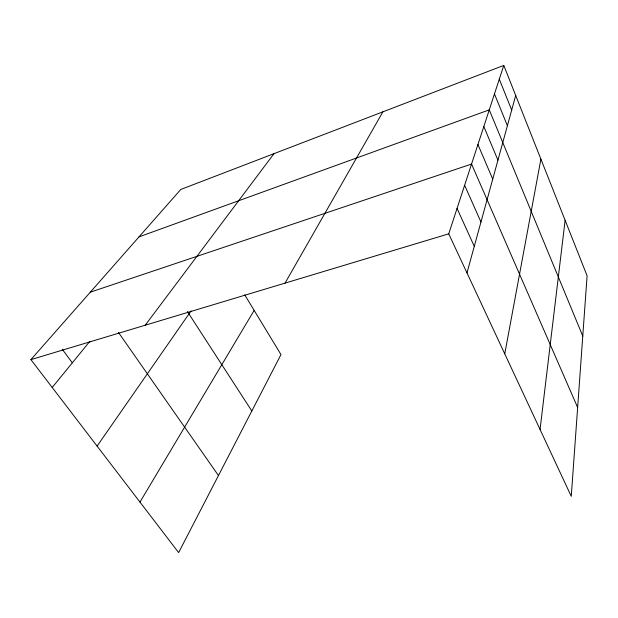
<?xml version="1.0" encoding="UTF-8"?>
<svg xmlns="http://www.w3.org/2000/svg" width="618" height="618" viewBox="0 0 618 618"><rect width="100%" height="100%" fill="white"/><g stroke="black" fill="none" stroke-linecap="round" stroke-linejoin="round"><path stroke-width="0.93" d="M540.055 429.479L565.122 220.294M504.759 353.851L540.904 159.12M466.984 272.909L515.698 95.473M503.794 65.408L587.1 275.806L571.264 496.347L448.745 233.836L503.794 65.408L180.773 189.463L30.9 359.63L178.633 552.592L280.981 354.593L244.713 294.825M285.037 283.121L382.897 111.835M139.969 502.094L254.152 310.383M97.103 446.103L191.062 310.908M145.207 325.222L273.983 153.666M52.213 387.471L89.865 341.321M139.011 236.879L489.263 109.865L582.774 336.084M90.321 292.167L471.557 164.048L577.645 407.501M30.9 359.63L448.745 233.836M62.217 349.185L72.321 362.828M118.463 332.445L218.455 475.551M187.385 311.534L251.827 410.993M457.05 208.444L474.284 246.312M464.62 185.269L480.959 222.001M477.93 144.527L492.731 179.135M483.817 126.528L497.946 160.147M494.47 93.951L507.393 125.717M499.298 79.166L511.696 110.066"/></g></svg>
